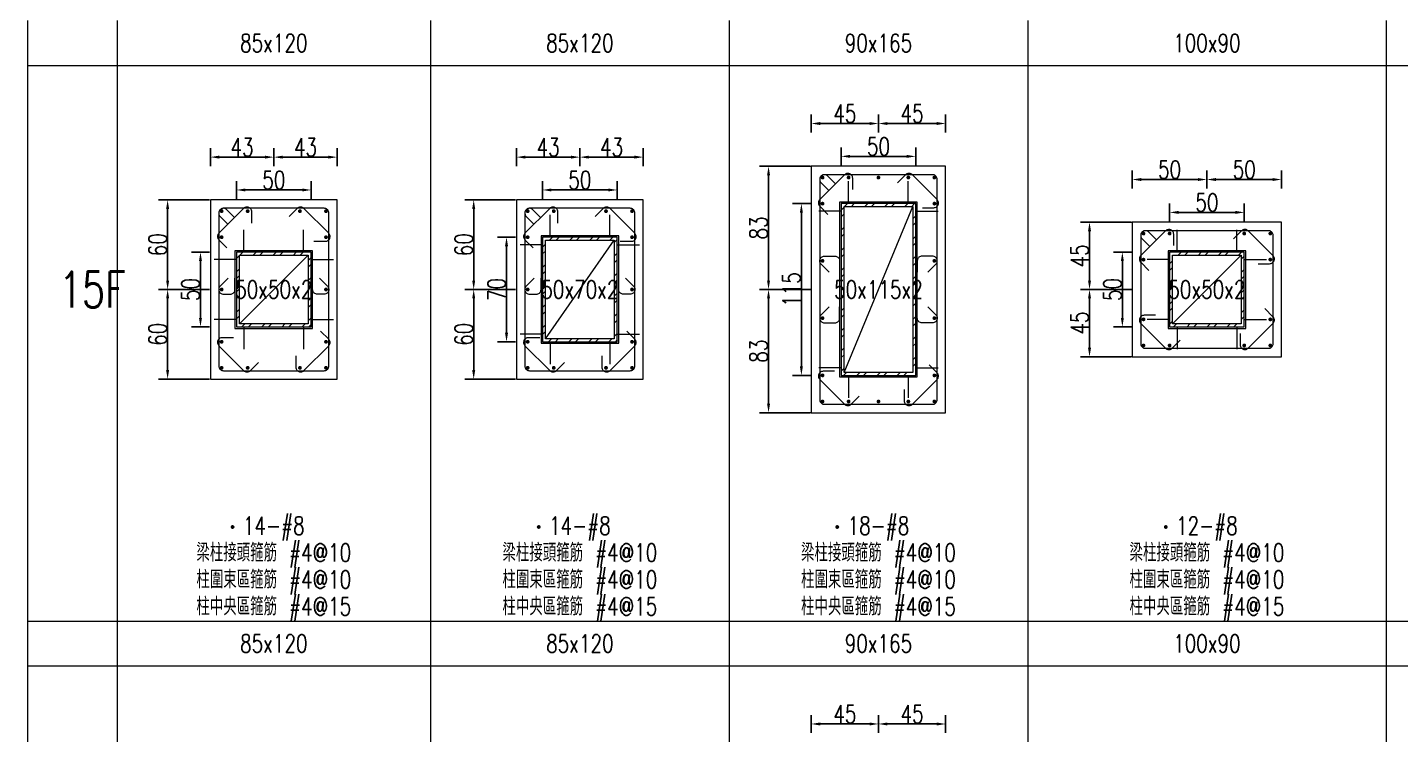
# Model space of a CAD drawing. Header units: millimetres. Extents: x 0 to 3905, y 0 to 8880.
# Drawn here: x 0 to 920, y 5582 to 6055 of the extents above; entities that cross this region are included whole.
import ezdxf
from ezdxf.enums import TextEntityAlignment as Align

# ---------------------------------------------------------------- set-up
doc = ezdxf.new("R2010")
doc.units = ezdxf.units.MM
doc.layers.get('DEFPOINTS').update_dxf_attribs({"color": 3})
for name, color, linetype in [('Hatch線', 6, 'Continuous'), ('主筋斷面', 2, 'Continuous'), ('文字-主筋根數', 7, 'Continuous'), ('文字-剪力筋 中央區', 7, 'Continuous'), ('文字-剪力筋-BC', 7, 'Continuous'), ('文字-剪力筋-圍束區', 7, 'Continuous'), ('文字-斷面尺寸', 7, 'Continuous'), ('文字-樓群名稱', 7, 'Continuous'), ('文字-輔助字', 7, 'Continuous'), ('柱斷面線', 4, 'Continuous'), ('標註字', 4, 'Continuous'), ('箍筋線', 1, 'Continuous'), ('網格線', 7, 'Continuous'), ('鋼柱', 11, 'Continuous')]:
    doc.layers.add(name, color=color, linetype=linetype)
doc.styles.add('note', font='txt.shx', dxfattribs={"width": 0.75, "height": 12})
doc.styles.add('txt', font='txt.shx', dxfattribs={"height": 0.2, "bigfont": 'chineset.shx'})
doc.dimstyles.new('RCAD_DIM', dxfattribs={"dimtxt": 12, "dimasz": 6, "dimexe": 6, "dimexo": 0.625, "dimtad": 1, "dimdec": 0, "dimdsep": 46, "dimtxsty": 'note', "dimcen": 2.5, "dimclrd": 256, "dimclre": 256, "dimclrt": 256, "dimadec": 0, "dimazin": 0, "dimtfac": 1, "dimtmove": 0, "dimatfit": 3, "dimfxl": 0, "dimtolj": 1, "dimarcsym": 0})

# ---------------------------------------------------------------- blocks, each defined once
blk = doc.blocks.new('*D102')
at = {"layer": 'DEFPOINTS', "color": 0}
for p in [(190, 5946.625), (140, 5940), (190, 5940)]:
    blk.add_point(p, dxfattribs=at)
at = {"layer": '標註字', "lineweight": -2}
for p, q in [((140, 5940.625), (140, 5952.625)), ((190, 5940.625), (190, 5952.625)), ((146, 5946.625), (184, 5946.625))]:
    blk.add_line(p, q, dxfattribs=at)
at = {"layer": '標註字'}
for points in [[(146, 5947.625), (146, 5945.625), (140, 5946.625)], [(184, 5945.625), (184, 5947.625), (190, 5946.625)]]:
    blk.add_solid(points, dxfattribs=at)
at = {"layer": '標註字', "insert": (165, 5953.25), "char_height": 12, "attachment_point": 5, "style": 'note'}
blk.add_mtext('\\A1;50', dxfattribs=at)
blk = doc.blocks.new('*D103')
at = {"layer": 'DEFPOINTS', "color": 0}
for p in [(115.875, 5905), (122.5, 5905), (122.5, 5855)]:
    blk.add_point(p, dxfattribs=at)
at = {"layer": '標註字', "lineweight": -2}
for p, q in [((121.875, 5905), (109.875, 5905)), ((115.875, 5861), (115.875, 5899)), ((121.875, 5855), (109.875, 5855))]:
    blk.add_line(p, q, dxfattribs=at)
at = {"layer": '標註字'}
for points in [[(116.875, 5899), (114.875, 5899), (115.875, 5905)], [(114.875, 5861), (116.875, 5861), (115.875, 5855)]]:
    blk.add_solid(points, dxfattribs=at)
at = {"layer": '標註字', "insert": (109.25, 5880), "char_height": 12, "attachment_point": 5, "rotation": 90, "style": 'note'}
blk.add_mtext('\\A1;50', dxfattribs=at)
blk = doc.blocks.new('*D104')
at = {"layer": 'DEFPOINTS', "color": 0}
for p in [(122.5, 5962), (165, 5968.625), (165, 5962)]:
    blk.add_point(p, dxfattribs=at)
at = {"layer": '標註字', "lineweight": -2}
for p, q in [((122.5, 5962.625), (122.5, 5974.625)), ((165, 5962.625), (165, 5974.625)), ((128.5, 5968.625), (159, 5968.625))]:
    blk.add_line(p, q, dxfattribs=at)
at = {"layer": '標註字'}
for points in [[(128.5, 5969.625), (128.5, 5967.625), (122.5, 5968.625)], [(159, 5967.625), (159, 5969.625), (165, 5968.625)]]:
    blk.add_solid(points, dxfattribs=at)
at = {"layer": '標註字', "insert": (143.75, 5975.25), "char_height": 12, "attachment_point": 5, "style": 'note'}
blk.add_mtext('\\A1;43', dxfattribs=at)
blk = doc.blocks.new('*D105')
at = {"layer": 'DEFPOINTS', "color": 0}
for p in [(165, 5962), (207.5, 5968.625), (207.5, 5962)]:
    blk.add_point(p, dxfattribs=at)
at = {"layer": '標註字', "lineweight": -2}
for p, q in [((165, 5962.625), (165, 5974.625)), ((207.5, 5962.625), (207.5, 5974.625)), ((171, 5968.625), (201.5, 5968.625))]:
    blk.add_line(p, q, dxfattribs=at)
at = {"layer": '標註字'}
for points in [[(171, 5969.625), (171, 5967.625), (165, 5968.625)], [(201.5, 5967.625), (201.5, 5969.625), (207.5, 5968.625)]]:
    blk.add_solid(points, dxfattribs=at)
at = {"layer": '標註字', "insert": (186.25, 5975.25), "char_height": 12, "attachment_point": 5, "style": 'note'}
blk.add_mtext('\\A1;43', dxfattribs=at)
blk = doc.blocks.new('*D106')
at = {"layer": 'DEFPOINTS', "color": 0}
for p in [(93.875, 5880), (122.5, 5880), (122.5, 5820)]:
    blk.add_point(p, dxfattribs=at)
at = {"layer": '標註字', "lineweight": -2}
for p, q in [((121.875, 5880), (87.875, 5880)), ((93.875, 5826), (93.875, 5874)), ((121.875, 5820), (87.875, 5820))]:
    blk.add_line(p, q, dxfattribs=at)
at = {"layer": '標註字'}
for points in [[(94.875, 5874), (92.875, 5874), (93.875, 5880)], [(92.875, 5826), (94.875, 5826), (93.875, 5820)]]:
    blk.add_solid(points, dxfattribs=at)
at = {"layer": '標註字', "insert": (87.25, 5850), "char_height": 12, "attachment_point": 5, "rotation": 90, "style": 'note'}
blk.add_mtext('\\A1;60', dxfattribs=at)
blk = doc.blocks.new('*D107')
at = {"layer": 'DEFPOINTS', "color": 0}
for p in [(93.875, 5940), (122.5, 5940), (122.5, 5880)]:
    blk.add_point(p, dxfattribs=at)
at = {"layer": '標註字', "lineweight": -2}
for p, q in [((121.875, 5940), (87.875, 5940)), ((93.875, 5886), (93.875, 5934)), ((121.875, 5880), (87.875, 5880))]:
    blk.add_line(p, q, dxfattribs=at)
at = {"layer": '標註字'}
for points in [[(94.875, 5934), (92.875, 5934), (93.875, 5940)], [(92.875, 5886), (94.875, 5886), (93.875, 5880)]]:
    blk.add_solid(points, dxfattribs=at)
at = {"layer": '標註字', "insert": (87.25, 5910), "char_height": 12, "attachment_point": 5, "rotation": 90, "style": 'note'}
blk.add_mtext('\\A1;60', dxfattribs=at)
blk = doc.blocks.new('Circle_Filled')
at = {"const_width": 0.5}
blk.add_lwpolyline([(-0.25, 0, 1), (0.25, 0, 1)], format="xyb", close=True, dxfattribs=at)
blk = doc.blocks.new('*D234')
at = {"layer": 'DEFPOINTS', "color": 0}
for p in [(395, 5946.625), (345, 5940), (395, 5940)]:
    blk.add_point(p, dxfattribs=at)
at = {"layer": '標註字', "lineweight": -2}
for p, q in [((345, 5940.625), (345, 5952.625)), ((395, 5940.625), (395, 5952.625)), ((351, 5946.625), (389, 5946.625))]:
    blk.add_line(p, q, dxfattribs=at)
at = {"layer": '標註字'}
for points in [[(351, 5947.625), (351, 5945.625), (345, 5946.625)], [(389, 5945.625), (389, 5947.625), (395, 5946.625)]]:
    blk.add_solid(points, dxfattribs=at)
at = {"layer": '標註字', "insert": (370, 5953.25), "char_height": 12, "attachment_point": 5, "style": 'note'}
blk.add_mtext('\\A1;50', dxfattribs=at)
blk = doc.blocks.new('*D235')
at = {"layer": 'DEFPOINTS', "color": 0}
for p in [(320.875, 5915), (327.5, 5915), (327.5, 5845)]:
    blk.add_point(p, dxfattribs=at)
at = {"layer": '標註字', "lineweight": -2}
for p, q in [((326.875, 5915), (314.875, 5915)), ((320.875, 5851), (320.875, 5909)), ((326.875, 5845), (314.875, 5845))]:
    blk.add_line(p, q, dxfattribs=at)
at = {"layer": '標註字'}
for points in [[(321.875, 5909), (319.875, 5909), (320.875, 5915)], [(319.875, 5851), (321.875, 5851), (320.875, 5845)]]:
    blk.add_solid(points, dxfattribs=at)
at = {"layer": '標註字', "insert": (314.25, 5880), "char_height": 12, "attachment_point": 5, "rotation": 90, "style": 'note'}
blk.add_mtext('\\A1;70', dxfattribs=at)
blk = doc.blocks.new('*D236')
at = {"layer": 'DEFPOINTS', "color": 0}
for p in [(327.5, 5962), (370, 5968.625), (370, 5962)]:
    blk.add_point(p, dxfattribs=at)
at = {"layer": '標註字', "lineweight": -2}
for p, q in [((327.5, 5962.625), (327.5, 5974.625)), ((370, 5962.625), (370, 5974.625)), ((333.5, 5968.625), (364, 5968.625))]:
    blk.add_line(p, q, dxfattribs=at)
at = {"layer": '標註字'}
for points in [[(333.5, 5969.625), (333.5, 5967.625), (327.5, 5968.625)], [(364, 5967.625), (364, 5969.625), (370, 5968.625)]]:
    blk.add_solid(points, dxfattribs=at)
at = {"layer": '標註字', "insert": (348.75, 5975.25), "char_height": 12, "attachment_point": 5, "style": 'note'}
blk.add_mtext('\\A1;43', dxfattribs=at)
blk = doc.blocks.new('*D237')
at = {"layer": 'DEFPOINTS', "color": 0}
for p in [(370, 5962), (412.5, 5968.625), (412.5, 5962)]:
    blk.add_point(p, dxfattribs=at)
at = {"layer": '標註字', "lineweight": -2}
for p, q in [((370, 5962.625), (370, 5974.625)), ((412.5, 5962.625), (412.5, 5974.625)), ((376, 5968.625), (406.5, 5968.625))]:
    blk.add_line(p, q, dxfattribs=at)
at = {"layer": '標註字'}
for points in [[(376, 5969.625), (376, 5967.625), (370, 5968.625)], [(406.5, 5967.625), (406.5, 5969.625), (412.5, 5968.625)]]:
    blk.add_solid(points, dxfattribs=at)
at = {"layer": '標註字', "insert": (391.25, 5975.25), "char_height": 12, "attachment_point": 5, "style": 'note'}
blk.add_mtext('\\A1;43', dxfattribs=at)
blk = doc.blocks.new('*D238')
at = {"layer": 'DEFPOINTS', "color": 0}
for p in [(298.875, 5880), (327.5, 5880), (327.5, 5820)]:
    blk.add_point(p, dxfattribs=at)
at = {"layer": '標註字', "lineweight": -2}
for p, q in [((326.875, 5880), (292.875, 5880)), ((298.875, 5826), (298.875, 5874)), ((326.875, 5820), (292.875, 5820))]:
    blk.add_line(p, q, dxfattribs=at)
at = {"layer": '標註字'}
for points in [[(299.875, 5874), (297.875, 5874), (298.875, 5880)], [(297.875, 5826), (299.875, 5826), (298.875, 5820)]]:
    blk.add_solid(points, dxfattribs=at)
at = {"layer": '標註字', "insert": (292.25, 5850), "char_height": 12, "attachment_point": 5, "rotation": 90, "style": 'note'}
blk.add_mtext('\\A1;60', dxfattribs=at)
blk = doc.blocks.new('*D239')
at = {"layer": 'DEFPOINTS', "color": 0}
for p in [(298.875, 5940), (327.5, 5940), (327.5, 5880)]:
    blk.add_point(p, dxfattribs=at)
at = {"layer": '標註字', "lineweight": -2}
for p, q in [((326.875, 5940), (292.875, 5940)), ((298.875, 5886), (298.875, 5934)), ((326.875, 5880), (292.875, 5880))]:
    blk.add_line(p, q, dxfattribs=at)
at = {"layer": '標註字'}
for points in [[(299.875, 5934), (297.875, 5934), (298.875, 5940)], [(297.875, 5886), (299.875, 5886), (298.875, 5880)]]:
    blk.add_solid(points, dxfattribs=at)
at = {"layer": '標註字', "insert": (292.25, 5910), "char_height": 12, "attachment_point": 5, "rotation": 90, "style": 'note'}
blk.add_mtext('\\A1;60', dxfattribs=at)
blk = doc.blocks.new('*D362')
at = {"layer": 'DEFPOINTS', "color": 0}
for p in [(570, 5589.125), (525, 5582.5), (570, 5582.5)]:
    blk.add_point(p, dxfattribs=at)
at = {"layer": '標註字', "lineweight": -2}
for p, q in [((525, 5583.125), (525, 5595.125)), ((570, 5583.125), (570, 5595.125)), ((531, 5589.125), (564, 5589.125))]:
    blk.add_line(p, q, dxfattribs=at)
at = {"layer": '標註字'}
for points in [[(531, 5590.125), (531, 5588.125), (525, 5589.125)], [(564, 5588.125), (564, 5590.125), (570, 5589.125)]]:
    blk.add_solid(points, dxfattribs=at)
at = {"layer": '標註字', "insert": (547.5, 5595.75), "char_height": 12, "attachment_point": 5, "style": 'note'}
blk.add_mtext('\\A1;45', dxfattribs=at)
blk = doc.blocks.new('*D363')
at = {"layer": 'DEFPOINTS', "color": 0}
for p in [(615, 5589.125), (570, 5582.5), (615, 5582.5)]:
    blk.add_point(p, dxfattribs=at)
at = {"layer": '標註字', "lineweight": -2}
for p, q in [((570, 5583.125), (570, 5595.125)), ((615, 5583.125), (615, 5595.125)), ((576, 5589.125), (609, 5589.125))]:
    blk.add_line(p, q, dxfattribs=at)
at = {"layer": '標註字'}
for points in [[(576, 5590.125), (576, 5588.125), (570, 5589.125)], [(609, 5588.125), (609, 5590.125), (615, 5589.125)]]:
    blk.add_solid(points, dxfattribs=at)
at = {"layer": '標註字', "insert": (592.5, 5595.75), "char_height": 12, "attachment_point": 5, "style": 'note'}
blk.add_mtext('\\A1;45', dxfattribs=at)
blk = doc.blocks.new('*D366')
at = {"layer": 'DEFPOINTS', "color": 0}
for p in [(595, 5969.125), (545, 5962.5), (595, 5962.5)]:
    blk.add_point(p, dxfattribs=at)
at = {"layer": '標註字', "lineweight": -2}
for p, q in [((545, 5963.125), (545, 5975.125)), ((551, 5969.125), (589, 5969.125)), ((595, 5963.125), (595, 5975.125))]:
    blk.add_line(p, q, dxfattribs=at)
at = {"layer": '標註字'}
for points in [[(551, 5970.125), (551, 5968.125), (545, 5969.125)], [(589, 5968.125), (589, 5970.125), (595, 5969.125)]]:
    blk.add_solid(points, dxfattribs=at)
at = {"layer": '標註字', "insert": (570, 5975.75), "char_height": 12, "attachment_point": 5, "style": 'note'}
blk.add_mtext('\\A1;50', dxfattribs=at)
blk = doc.blocks.new('*D367')
at = {"layer": 'DEFPOINTS', "color": 0}
for p in [(518.375, 5937.5), (525, 5937.5), (525, 5822.5)]:
    blk.add_point(p, dxfattribs=at)
at = {"layer": '標註字', "lineweight": -2}
for p, q in [((524.375, 5937.5), (512.375, 5937.5)), ((518.375, 5828.5), (518.375, 5931.5)), ((524.375, 5822.5), (512.375, 5822.5))]:
    blk.add_line(p, q, dxfattribs=at)
at = {"layer": '標註字'}
for points in [[(519.375, 5931.5), (517.375, 5931.5), (518.375, 5937.5)], [(517.375, 5828.5), (519.375, 5828.5), (518.375, 5822.5)]]:
    blk.add_solid(points, dxfattribs=at)
at = {"layer": '標註字', "insert": (511.75, 5880), "char_height": 12, "attachment_point": 5, "rotation": 90, "style": 'note'}
blk.add_mtext('\\A1;115', dxfattribs=at)
blk = doc.blocks.new('*D368')
at = {"layer": 'DEFPOINTS', "color": 0}
for p in [(570, 5991.125), (525, 5984.5), (570, 5984.5)]:
    blk.add_point(p, dxfattribs=at)
at = {"layer": '標註字', "lineweight": -2}
for p, q in [((525, 5985.125), (525, 5997.125)), ((570, 5985.125), (570, 5997.125)), ((531, 5991.125), (564, 5991.125))]:
    blk.add_line(p, q, dxfattribs=at)
at = {"layer": '標註字'}
for points in [[(531, 5992.125), (531, 5990.125), (525, 5991.125)], [(564, 5990.125), (564, 5992.125), (570, 5991.125)]]:
    blk.add_solid(points, dxfattribs=at)
at = {"layer": '標註字', "insert": (547.5, 5997.75), "char_height": 12, "attachment_point": 5, "style": 'note'}
blk.add_mtext('\\A1;45', dxfattribs=at)
blk = doc.blocks.new('*D369')
at = {"layer": 'DEFPOINTS', "color": 0}
for p in [(615, 5991.125), (570, 5984.5), (615, 5984.5)]:
    blk.add_point(p, dxfattribs=at)
at = {"layer": '標註字', "lineweight": -2}
for p, q in [((570, 5985.125), (570, 5997.125)), ((615, 5985.125), (615, 5997.125)), ((576, 5991.125), (609, 5991.125))]:
    blk.add_line(p, q, dxfattribs=at)
at = {"layer": '標註字'}
for points in [[(576, 5992.125), (576, 5990.125), (570, 5991.125)], [(609, 5990.125), (609, 5992.125), (615, 5991.125)]]:
    blk.add_solid(points, dxfattribs=at)
at = {"layer": '標註字', "insert": (592.5, 5997.75), "char_height": 12, "attachment_point": 5, "style": 'note'}
blk.add_mtext('\\A1;45', dxfattribs=at)
blk = doc.blocks.new('*D370')
at = {"layer": 'DEFPOINTS', "color": 0}
for p in [(496.375, 5880), (525, 5880), (525, 5797.5)]:
    blk.add_point(p, dxfattribs=at)
at = {"layer": '標註字', "lineweight": -2}
for p, q in [((524.375, 5880), (490.375, 5880)), ((496.375, 5803.5), (496.375, 5874)), ((524.375, 5797.5), (490.375, 5797.5))]:
    blk.add_line(p, q, dxfattribs=at)
at = {"layer": '標註字'}
for points in [[(497.375, 5874), (495.375, 5874), (496.375, 5880)], [(495.375, 5803.5), (497.375, 5803.5), (496.375, 5797.5)]]:
    blk.add_solid(points, dxfattribs=at)
at = {"layer": '標註字', "insert": (489.75, 5838.75), "char_height": 12, "attachment_point": 5, "rotation": 90, "style": 'note'}
blk.add_mtext('\\A1;83', dxfattribs=at)
blk = doc.blocks.new('*D371')
at = {"layer": 'DEFPOINTS', "color": 0}
for p in [(496.375, 5962.5), (525, 5962.5), (525, 5880)]:
    blk.add_point(p, dxfattribs=at)
at = {"layer": '標註字', "lineweight": -2}
for p, q in [((524.375, 5962.5), (490.375, 5962.5)), ((496.375, 5886), (496.375, 5956.5)), ((524.375, 5880), (490.375, 5880))]:
    blk.add_line(p, q, dxfattribs=at)
at = {"layer": '標註字'}
for points in [[(497.375, 5956.5), (495.375, 5956.5), (496.375, 5962.5)], [(495.375, 5886), (497.375, 5886), (496.375, 5880)]]:
    blk.add_solid(points, dxfattribs=at)
at = {"layer": '標註字', "insert": (489.75, 5921.25), "char_height": 12, "attachment_point": 5, "rotation": 90, "style": 'note'}
blk.add_mtext('\\A1;83', dxfattribs=at)
blk = doc.blocks.new('*D498')
at = {"layer": 'DEFPOINTS', "color": 0}
for p in [(765, 5925), (815, 5931.625), (815, 5925)]:
    blk.add_point(p, dxfattribs=at)
at = {"layer": '標註字', "lineweight": -2}
for p, q in [((765, 5925.625), (765, 5937.625)), ((815, 5925.625), (815, 5937.625)), ((771, 5931.625), (809, 5931.625))]:
    blk.add_line(p, q, dxfattribs=at)
at = {"layer": '標註字'}
for points in [[(771, 5932.625), (771, 5930.625), (765, 5931.625)], [(809, 5930.625), (809, 5932.625), (815, 5931.625)]]:
    blk.add_solid(points, dxfattribs=at)
at = {"layer": '標註字', "insert": (790, 5938.25), "char_height": 12, "attachment_point": 5, "style": 'note'}
blk.add_mtext('\\A1;50', dxfattribs=at)
blk = doc.blocks.new('*D499')
at = {"layer": 'DEFPOINTS', "color": 0}
for p in [(733.375, 5905), (740, 5905), (740, 5855)]:
    blk.add_point(p, dxfattribs=at)
at = {"layer": '標註字', "lineweight": -2}
for p, q in [((739.375, 5905), (727.375, 5905)), ((733.375, 5861), (733.375, 5899)), ((739.375, 5855), (727.375, 5855))]:
    blk.add_line(p, q, dxfattribs=at)
at = {"layer": '標註字'}
for points in [[(734.375, 5899), (732.375, 5899), (733.375, 5905)], [(732.375, 5861), (734.375, 5861), (733.375, 5855)]]:
    blk.add_solid(points, dxfattribs=at)
at = {"layer": '標註字', "insert": (726.75, 5880), "char_height": 12, "attachment_point": 5, "rotation": 90, "style": 'note'}
blk.add_mtext('\\A1;50', dxfattribs=at)
blk = doc.blocks.new('*D500')
at = {"layer": 'DEFPOINTS', "color": 0}
for p in [(790, 5953.625), (740, 5947), (790, 5947)]:
    blk.add_point(p, dxfattribs=at)
at = {"layer": '標註字', "lineweight": -2}
for p, q in [((740, 5947.625), (740, 5959.625)), ((790, 5947.625), (790, 5959.625)), ((746, 5953.625), (784, 5953.625))]:
    blk.add_line(p, q, dxfattribs=at)
at = {"layer": '標註字'}
for points in [[(746, 5954.625), (746, 5952.625), (740, 5953.625)], [(784, 5952.625), (784, 5954.625), (790, 5953.625)]]:
    blk.add_solid(points, dxfattribs=at)
at = {"layer": '標註字', "insert": (765, 5960.25), "char_height": 12, "attachment_point": 5, "style": 'note'}
blk.add_mtext('\\A1;50', dxfattribs=at)
blk = doc.blocks.new('*D501')
at = {"layer": 'DEFPOINTS', "color": 0}
for p in [(840, 5953.625), (790, 5947), (840, 5947)]:
    blk.add_point(p, dxfattribs=at)
at = {"layer": '標註字', "lineweight": -2}
for p, q in [((790, 5947.625), (790, 5959.625)), ((840, 5947.625), (840, 5959.625)), ((796, 5953.625), (834, 5953.625))]:
    blk.add_line(p, q, dxfattribs=at)
at = {"layer": '標註字'}
for points in [[(796, 5954.625), (796, 5952.625), (790, 5953.625)], [(834, 5952.625), (834, 5954.625), (840, 5953.625)]]:
    blk.add_solid(points, dxfattribs=at)
at = {"layer": '標註字', "insert": (815, 5960.25), "char_height": 12, "attachment_point": 5, "style": 'note'}
blk.add_mtext('\\A1;50', dxfattribs=at)
blk = doc.blocks.new('*D502')
at = {"layer": 'DEFPOINTS', "color": 0}
for p in [(711.375, 5880), (740, 5880), (740, 5835)]:
    blk.add_point(p, dxfattribs=at)
at = {"layer": '標註字', "lineweight": -2}
for p, q in [((739.375, 5880), (705.375, 5880)), ((711.375, 5841), (711.375, 5874)), ((739.375, 5835), (705.375, 5835))]:
    blk.add_line(p, q, dxfattribs=at)
at = {"layer": '標註字'}
for points in [[(712.375, 5874), (710.375, 5874), (711.375, 5880)], [(710.375, 5841), (712.375, 5841), (711.375, 5835)]]:
    blk.add_solid(points, dxfattribs=at)
at = {"layer": '標註字', "insert": (704.75, 5857.5), "char_height": 12, "attachment_point": 5, "rotation": 90, "style": 'note'}
blk.add_mtext('\\A1;45', dxfattribs=at)
blk = doc.blocks.new('*D503')
at = {"layer": 'DEFPOINTS', "color": 0}
for p in [(711.375, 5925), (740, 5925), (740, 5880)]:
    blk.add_point(p, dxfattribs=at)
at = {"layer": '標註字', "lineweight": -2}
for p, q in [((739.375, 5925), (705.375, 5925)), ((711.375, 5886), (711.375, 5919)), ((739.375, 5880), (705.375, 5880))]:
    blk.add_line(p, q, dxfattribs=at)
at = {"layer": '標註字'}
for points in [[(712.375, 5919), (710.375, 5919), (711.375, 5925)], [(710.375, 5886), (712.375, 5886), (711.375, 5880)]]:
    blk.add_solid(points, dxfattribs=at)
at = {"layer": '標註字', "insert": (704.75, 5902.5), "char_height": 12, "attachment_point": 5, "rotation": 90, "style": 'note'}
blk.add_mtext('\\A1;45', dxfattribs=at)

msp = doc.modelspace()

# ---------------------------------------------------------------- hatches: boundary and pattern name
at = {"layer": 'Hatch線'}
h = msp.add_hatch(dxfattribs=at)
h.set_pattern_fill('ANSI32', color=256, style=0)
h.paths.add_polyline_path([(545, 5822.5), (595, 5822.5), (595, 5937.5), (545, 5937.5)], flags=17)
h.paths.add_polyline_path([(547, 5824.5), (547, 5935.5), (593, 5935.5), (593, 5824.5)])
h = msp.add_hatch(dxfattribs=at)
h.set_pattern_fill('ANSI32', color=256, style=0)
h.paths.add_polyline_path([(345, 5845), (395, 5845), (395, 5915), (345, 5915)], flags=17)
h.paths.add_polyline_path([(347, 5847), (347, 5913), (393, 5913), (393, 5847)])
h = msp.add_hatch(dxfattribs=at)
h.set_pattern_fill('ANSI32', color=256, style=0)
h.paths.add_polyline_path([(140, 5855), (190, 5855), (190, 5905), (140, 5905)], flags=17)
h.paths.add_polyline_path([(142, 5857), (142, 5903), (188, 5903), (188, 5857)])
h = msp.add_hatch(dxfattribs=at)
h.set_pattern_fill('ANSI32', color=256, style=0)
h.paths.add_polyline_path([(765, 5855), (815, 5855), (815, 5905), (765, 5905)], flags=17)
h.paths.add_polyline_path([(767, 5857), (767, 5903), (813, 5903), (813, 5857)])

# ---------------------------------------------------------------- linework, layer by layer
at = {"layer": 'DEFPOINTS', "lineweight": 5}
for points in [[(550, 5937.5), (550, 5952.5)], [(590, 5937.5), (590, 5952.5)], [(545, 5932.5), (530, 5932.5)], [(545, 5821.5), (596, 5821.5), (596, 5938.5), (544, 5938.5), (544, 5821.5), (545, 5821.5)], [(547, 5824.5), (593, 5935.5)], [(595, 5932.5), (610, 5932.5)], [(350, 5915), (350, 5930)], [(390, 5915), (390, 5930)], [(145, 5905), (145, 5920)], [(185, 5905), (185, 5920)], [(345, 5844), (396, 5844), (396, 5916), (344, 5916), (344, 5844), (345, 5844)], [(770, 5905), (770, 5920)], [(810, 5905), (810, 5920)], [(140, 5854), (191, 5854), (191, 5906), (139, 5906), (139, 5854), (140, 5854)], [(345, 5910), (330, 5910)], [(347, 5847), (393, 5913)], [(395, 5910), (410, 5910)], [(765, 5854), (816, 5854), (816, 5906), (764, 5906), (764, 5854), (765, 5854)], [(140, 5900), (125, 5900)], [(142, 5857), (188, 5903)], [(190, 5900), (205, 5900)], [(765, 5900), (750, 5900)], [(767, 5857), (813, 5903)], [(815, 5900), (830, 5900)], [(140, 5860), (125, 5860)], [(190, 5860), (205, 5860)], [(765, 5860), (750, 5860)], [(815, 5860), (830, 5860)], [(145, 5855), (145, 5840)], [(185, 5855), (185, 5840)], [(345, 5850), (330, 5850)], [(395, 5850), (410, 5850)], [(770, 5855), (770, 5840)], [(810, 5855), (810, 5840)], [(350, 5845), (350, 5830)], [(390, 5845), (390, 5830)], [(545, 5827.5), (530, 5827.5)], [(550, 5822.5), (550, 5807.5)], [(590, 5822.5), (590, 5807.5)], [(595, 5827.5), (610, 5827.5)]]:
    msp.add_lwpolyline(points, dxfattribs=at)
at = {"layer": '柱斷面線', "lineweight": 5}
for points in [[(525, 5797.5), (615, 5797.5), (615, 5962.5), (525, 5962.5), (525, 5797.5)], [(122.5, 5820), (207.5, 5820), (207.5, 5940), (122.5, 5940), (122.5, 5820)], [(327.5, 5820), (412.5, 5820), (412.5, 5940), (327.5, 5940), (327.5, 5820)], [(740, 5835), (840, 5835), (840, 5925), (740, 5925), (740, 5835)]]:
    msp.add_lwpolyline(points, dxfattribs=at)
at = {"layer": '箍筋線', "lineweight": 5}
for points in [[(552.73, 5946.89), (552.73, 5954.51), (552.68, 5955.04), (552.55, 5955.56), (552.33, 5956.05), (552.03, 5956.49), (551.67, 5956.88), (551.24, 5957.2), (550.77, 5957.44), (550.26, 5957.61), (549.73, 5957.68), (549.2, 5957.67), (548.67, 5957.56), (548.17, 5957.37), (547.71, 5957.1), (547.31, 5956.76), (530.74, 5940.19), (530.39, 5939.77), (530.11, 5939.29), (529.92, 5938.77), (529.83, 5938.23), (529.83, 5937.67), (529.92, 5937.13), (530.11, 5936.61), (530.39, 5936.13), (530.74, 5935.7), (536.13, 5930.32)], [(541.44, 5950.55), (536.06, 5955.94), (535.65, 5956.28), (535.19, 5956.55), (534.69, 5956.74), (534.17, 5956.85), (533.63, 5956.86), (533.1, 5956.79), (532.59, 5956.62), (532.12, 5956.38), (531.69, 5956.06), (531.33, 5955.67), (531.03, 5955.23), (530.81, 5954.74), (530.68, 5954.22), (530.63, 5953.69), (530.63, 5806.31), (530.68, 5805.76), (530.83, 5805.22), (531.06, 5804.72), (531.38, 5804.27), (531.77, 5803.88), (532.22, 5803.56), (532.72, 5803.33), (533.26, 5803.18), (533.81, 5803.14), (606.19, 5803.14), (606.74, 5803.18), (607.28, 5803.33), (607.78, 5803.56), (608.23, 5803.88), (608.62, 5804.27), (608.94, 5804.72), (609.17, 5805.22), (609.32, 5805.76), (609.37, 5806.31), (609.37, 5953.69), (609.32, 5954.24), (609.17, 5954.78), (608.94, 5955.28), (608.62, 5955.73), (608.23, 5956.12), (607.78, 5956.44), (607.28, 5956.67), (606.74, 5956.82), (606.19, 5956.86), (533.81, 5956.86), (533.28, 5956.82), (532.76, 5956.69), (532.27, 5956.47), (531.83, 5956.17), (531.44, 5955.81), (531.12, 5955.38), (530.88, 5954.91), (530.71, 5954.4), (530.64, 5953.87), (530.65, 5953.33), (530.76, 5952.81), (530.95, 5952.31), (531.22, 5951.85), (531.56, 5951.44), (536.95, 5946.06)], [(599.39, 5934.77), (607.01, 5934.77), (607.54, 5934.82), (608.06, 5934.95), (608.55, 5935.17), (608.99, 5935.47), (609.38, 5935.83), (609.7, 5936.26), (609.94, 5936.73), (610.11, 5937.24), (610.18, 5937.77), (610.17, 5938.3), (610.06, 5938.83), (609.87, 5939.33), (609.6, 5939.79), (609.26, 5940.19), (592.69, 5956.76), (592.27, 5957.11), (591.79, 5957.39), (591.27, 5957.58), (590.73, 5957.67), (590.17, 5957.67), (589.63, 5957.58), (589.11, 5957.39), (588.63, 5957.11), (588.2, 5956.76), (582.82, 5951.37)], [(150.23, 5924.39), (150.23, 5932.01), (150.18, 5932.54), (150.05, 5933.06), (149.83, 5933.55), (149.53, 5933.99), (149.17, 5934.38), (148.74, 5934.7), (148.27, 5934.94), (147.76, 5935.11), (147.23, 5935.18), (146.7, 5935.17), (146.17, 5935.06), (145.67, 5934.87), (145.21, 5934.6), (144.81, 5934.26), (128.24, 5917.69), (127.89, 5917.27), (127.61, 5916.79), (127.42, 5916.27), (127.33, 5915.73), (127.33, 5915.17), (127.42, 5914.63), (127.61, 5914.11), (127.89, 5913.63), (128.24, 5913.2), (133.63, 5907.82)], [(138.94, 5928.05), (133.56, 5933.44), (133.15, 5933.78), (132.69, 5934.05), (132.19, 5934.24), (131.67, 5934.35), (131.13, 5934.36), (130.6, 5934.29), (130.09, 5934.12), (129.62, 5933.88), (129.19, 5933.56), (128.83, 5933.17), (128.53, 5932.73), (128.31, 5932.24), (128.18, 5931.72), (128.13, 5931.19), (128.13, 5828.81), (128.18, 5828.26), (128.33, 5827.72), (128.56, 5827.22), (128.88, 5826.77), (129.27, 5826.38), (129.72, 5826.06), (130.22, 5825.83), (130.76, 5825.68), (131.31, 5825.63), (198.69, 5825.63), (199.24, 5825.68), (199.78, 5825.83), (200.28, 5826.06), (200.73, 5826.38), (201.12, 5826.77), (201.44, 5827.22), (201.67, 5827.72), (201.82, 5828.26), (201.87, 5828.81), (201.87, 5931.19), (201.82, 5931.74), (201.67, 5932.28), (201.44, 5932.78), (201.12, 5933.23), (200.73, 5933.62), (200.28, 5933.94), (199.78, 5934.17), (199.24, 5934.32), (198.69, 5934.37), (131.31, 5934.37), (130.78, 5934.32), (130.26, 5934.19), (129.77, 5933.97), (129.33, 5933.67), (128.94, 5933.31), (128.62, 5932.88), (128.38, 5932.41), (128.21, 5931.9), (128.14, 5931.37), (128.15, 5930.83), (128.26, 5930.31), (128.45, 5929.81), (128.72, 5929.35), (129.06, 5928.94), (134.45, 5923.56)], [(191.89, 5912.27), (199.51, 5912.27), (200.04, 5912.32), (200.56, 5912.45), (201.05, 5912.67), (201.49, 5912.97), (201.88, 5913.33), (202.2, 5913.76), (202.44, 5914.23), (202.61, 5914.74), (202.68, 5915.27), (202.67, 5915.8), (202.56, 5916.33), (202.37, 5916.83), (202.1, 5917.29), (201.76, 5917.69), (185.19, 5934.26), (184.77, 5934.61), (184.29, 5934.89), (183.77, 5935.08), (183.23, 5935.17), (182.67, 5935.17), (182.13, 5935.08), (181.61, 5934.89), (181.13, 5934.61), (180.7, 5934.26), (175.32, 5928.87)], [(355.23, 5924.39), (355.23, 5932.01), (355.18, 5932.54), (355.05, 5933.06), (354.83, 5933.55), (354.53, 5933.99), (354.17, 5934.38), (353.74, 5934.7), (353.27, 5934.94), (352.76, 5935.11), (352.23, 5935.18), (351.7, 5935.17), (351.17, 5935.06), (350.67, 5934.87), (350.21, 5934.6), (349.81, 5934.26), (333.24, 5917.69), (332.89, 5917.27), (332.61, 5916.79), (332.42, 5916.27), (332.33, 5915.73), (332.33, 5915.17), (332.42, 5914.63), (332.61, 5914.11), (332.89, 5913.63), (333.24, 5913.2), (338.63, 5907.82)], [(343.94, 5928.05), (338.56, 5933.44), (338.15, 5933.78), (337.69, 5934.05), (337.19, 5934.24), (336.67, 5934.35), (336.13, 5934.36), (335.6, 5934.29), (335.09, 5934.12), (334.62, 5933.88), (334.19, 5933.56), (333.83, 5933.17), (333.53, 5932.73), (333.31, 5932.24), (333.18, 5931.72), (333.13, 5931.19), (333.13, 5828.81), (333.18, 5828.26), (333.33, 5827.72), (333.56, 5827.22), (333.88, 5826.77), (334.27, 5826.38), (334.72, 5826.06), (335.22, 5825.83), (335.76, 5825.68), (336.31, 5825.63), (403.69, 5825.63), (404.24, 5825.68), (404.78, 5825.83), (405.28, 5826.06), (405.73, 5826.38), (406.12, 5826.77), (406.44, 5827.22), (406.67, 5827.72), (406.82, 5828.26), (406.87, 5828.81), (406.87, 5931.19), (406.82, 5931.74), (406.67, 5932.28), (406.44, 5932.78), (406.12, 5933.23), (405.73, 5933.62), (405.28, 5933.94), (404.78, 5934.17), (404.24, 5934.32), (403.69, 5934.37), (336.31, 5934.37), (335.78, 5934.32), (335.26, 5934.19), (334.77, 5933.97), (334.33, 5933.67), (333.94, 5933.31), (333.62, 5932.88), (333.38, 5932.41), (333.21, 5931.9), (333.14, 5931.37), (333.15, 5930.83), (333.26, 5930.31), (333.45, 5929.81), (333.72, 5929.35), (334.06, 5928.94), (339.45, 5923.56)], [(396.89, 5912.27), (404.51, 5912.27), (405.04, 5912.32), (405.56, 5912.45), (406.05, 5912.67), (406.49, 5912.97), (406.88, 5913.33), (407.2, 5913.76), (407.44, 5914.23), (407.61, 5914.74), (407.68, 5915.27), (407.67, 5915.8), (407.56, 5916.33), (407.37, 5916.83), (407.1, 5917.29), (406.76, 5917.69), (390.19, 5934.26), (389.77, 5934.61), (389.29, 5934.89), (388.77, 5935.08), (388.23, 5935.17), (387.67, 5935.17), (387.13, 5935.08), (386.61, 5934.89), (386.13, 5934.61), (385.7, 5934.26), (380.32, 5928.87)], [(767.73, 5909.39), (767.73, 5917.01), (767.68, 5917.54), (767.55, 5918.06), (767.33, 5918.55), (767.03, 5918.99), (766.67, 5919.38), (766.24, 5919.7), (765.77, 5919.94), (765.26, 5920.11), (764.73, 5920.18), (764.2, 5920.17), (763.67, 5920.06), (763.17, 5919.87), (762.71, 5919.6), (762.31, 5919.26), (745.74, 5902.69), (745.39, 5902.27), (745.11, 5901.79), (744.92, 5901.27), (744.83, 5900.73), (744.83, 5900.17), (744.92, 5899.63), (745.11, 5899.11), (745.39, 5898.63), (745.74, 5898.2), (751.13, 5892.82)], [(756.44, 5913.05), (751.06, 5918.44), (750.65, 5918.78), (750.19, 5919.05), (749.69, 5919.24), (749.17, 5919.35), (748.63, 5919.36), (748.1, 5919.29), (747.59, 5919.12), (747.12, 5918.88), (746.69, 5918.56), (746.33, 5918.17), (746.03, 5917.73), (745.81, 5917.24), (745.68, 5916.72), (745.63, 5916.19), (745.63, 5843.81), (745.68, 5843.26), (745.83, 5842.72), (746.06, 5842.22), (746.38, 5841.77), (746.77, 5841.38), (747.22, 5841.06), (747.72, 5840.83), (748.26, 5840.68), (748.81, 5840.63), (831.19, 5840.63), (831.74, 5840.68), (832.28, 5840.83), (832.78, 5841.06), (833.23, 5841.38), (833.62, 5841.77), (833.94, 5842.22), (834.17, 5842.72), (834.32, 5843.26), (834.37, 5843.81), (834.37, 5916.19), (834.32, 5916.74), (834.17, 5917.28), (833.94, 5917.78), (833.62, 5918.23), (833.23, 5918.62), (832.78, 5918.94), (832.28, 5919.17), (831.74, 5919.32), (831.19, 5919.37), (748.81, 5919.37), (748.28, 5919.32), (747.76, 5919.19), (747.27, 5918.97), (746.83, 5918.67), (746.44, 5918.31), (746.12, 5917.88), (745.88, 5917.41), (745.71, 5916.9), (745.64, 5916.37), (745.65, 5915.83), (745.76, 5915.31), (745.95, 5914.81), (746.22, 5914.35), (746.56, 5913.94), (751.95, 5908.56)], [(824.39, 5897.27), (832.01, 5897.27), (832.54, 5897.32), (833.06, 5897.45), (833.55, 5897.67), (833.99, 5897.97), (834.38, 5898.33), (834.7, 5898.76), (834.94, 5899.23), (835.11, 5899.74), (835.18, 5900.27), (835.17, 5900.8), (835.06, 5901.33), (834.87, 5901.83), (834.6, 5902.29), (834.26, 5902.69), (817.69, 5919.26), (817.27, 5919.61), (816.79, 5919.89), (816.27, 5920.08), (815.73, 5920.17), (815.17, 5920.17), (814.63, 5920.08), (814.11, 5919.89), (813.63, 5919.61), (813.2, 5919.26), (807.82, 5913.87)], [(536.95, 5891.53), (531.56, 5896.92), (531.22, 5897.33), (530.95, 5897.79), (530.76, 5898.29), (530.65, 5898.81), (530.64, 5899.34), (530.71, 5899.87), (530.88, 5900.38), (531.12, 5900.86), (531.44, 5901.28), (531.83, 5901.65), (532.27, 5901.95), (532.76, 5902.16), (533.28, 5902.3), (533.81, 5902.34), (540.83, 5902.34), (541.38, 5902.29), (541.91, 5902.15), (542.41, 5901.92), (542.87, 5901.6), (543.26, 5901.21), (543.57, 5900.75), (543.81, 5900.25), (543.95, 5899.72), (544, 5899.17), (544, 5891.55)], [(603.05, 5891.53), (608.44, 5896.92), (608.78, 5897.33), (609.05, 5897.79), (609.24, 5898.29), (609.35, 5898.81), (609.36, 5899.34), (609.29, 5899.87), (609.12, 5900.38), (608.88, 5900.86), (608.56, 5901.28), (608.17, 5901.65), (607.73, 5901.95), (607.24, 5902.16), (606.72, 5902.3), (606.19, 5902.34), (599.17, 5902.34), (598.62, 5902.29), (598.09, 5902.15), (597.59, 5901.92), (597.13, 5901.6), (596.74, 5901.21), (596.43, 5900.75), (596.19, 5900.25), (596.05, 5899.72), (596, 5899.17), (596, 5891.55)], [(134.45, 5887.63), (129.06, 5882.25), (128.72, 5881.84), (128.45, 5881.38), (128.26, 5880.88), (128.15, 5880.36), (128.14, 5879.82), (128.21, 5879.29), (128.38, 5878.78), (128.62, 5878.31), (128.94, 5877.88), (129.33, 5877.52), (129.77, 5877.22), (130.26, 5877), (130.78, 5876.87), (131.31, 5876.83), (135.83, 5876.83), (136.38, 5876.87), (136.91, 5877.02), (137.41, 5877.25), (137.87, 5877.57), (138.26, 5877.96), (138.57, 5878.41), (138.81, 5878.91), (138.95, 5879.45), (139, 5880), (139, 5887.62)], [(195.55, 5887.63), (200.94, 5882.25), (201.28, 5881.84), (201.55, 5881.38), (201.74, 5880.88), (201.85, 5880.36), (201.86, 5879.82), (201.79, 5879.29), (201.62, 5878.78), (201.38, 5878.31), (201.06, 5877.88), (200.67, 5877.52), (200.23, 5877.22), (199.74, 5877), (199.22, 5876.87), (198.69, 5876.83), (194.17, 5876.83), (193.62, 5876.87), (193.09, 5877.02), (192.59, 5877.25), (192.13, 5877.57), (191.74, 5877.96), (191.43, 5878.41), (191.19, 5878.91), (191.05, 5879.45), (191, 5880), (191, 5887.62)], [(339.45, 5887.63), (334.06, 5882.25), (333.72, 5881.84), (333.45, 5881.38), (333.26, 5880.88), (333.15, 5880.36), (333.14, 5879.82), (333.21, 5879.29), (333.38, 5878.78), (333.62, 5878.31), (333.94, 5877.88), (334.33, 5877.52), (334.77, 5877.22), (335.26, 5877), (335.78, 5876.87), (336.31, 5876.83), (340.83, 5876.83), (341.38, 5876.87), (341.91, 5877.02), (342.41, 5877.25), (342.87, 5877.57), (343.26, 5877.96), (343.57, 5878.41), (343.81, 5878.91), (343.95, 5879.45), (344, 5880), (344, 5887.62)], [(400.55, 5887.63), (405.94, 5882.25), (406.28, 5881.84), (406.55, 5881.38), (406.74, 5880.88), (406.85, 5880.36), (406.86, 5879.82), (406.79, 5879.29), (406.62, 5878.78), (406.38, 5878.31), (406.06, 5877.88), (405.67, 5877.52), (405.23, 5877.22), (404.74, 5877), (404.22, 5876.87), (403.69, 5876.83), (399.17, 5876.83), (398.62, 5876.87), (398.09, 5877.02), (397.59, 5877.25), (397.13, 5877.57), (396.74, 5877.96), (396.43, 5878.41), (396.19, 5878.91), (396.05, 5879.45), (396, 5880), (396, 5887.62)], [(536.95, 5868.47), (531.56, 5863.08), (531.22, 5862.67), (530.95, 5862.21), (530.76, 5861.71), (530.65, 5861.19), (530.64, 5860.66), (530.71, 5860.13), (530.88, 5859.62), (531.12, 5859.14), (531.44, 5858.72), (531.83, 5858.35), (532.27, 5858.05), (532.76, 5857.84), (533.28, 5857.7), (533.81, 5857.66), (540.83, 5857.66), (541.38, 5857.71), (541.91, 5857.85), (542.41, 5858.08), (542.87, 5858.4), (543.26, 5858.79), (543.57, 5859.25), (543.81, 5859.75), (543.95, 5860.28), (544, 5860.83), (544, 5868.45)], [(603.05, 5868.47), (608.44, 5863.08), (608.78, 5862.67), (609.05, 5862.21), (609.24, 5861.71), (609.35, 5861.19), (609.36, 5860.66), (609.29, 5860.13), (609.12, 5859.62), (608.88, 5859.14), (608.56, 5858.72), (608.17, 5858.35), (607.73, 5858.05), (607.24, 5857.84), (606.72, 5857.7), (606.19, 5857.66), (599.17, 5857.66), (598.62, 5857.71), (598.09, 5857.85), (597.59, 5858.08), (597.13, 5858.4), (596.74, 5858.79), (596.43, 5859.25), (596.19, 5859.75), (596.05, 5860.28), (596, 5860.83), (596, 5868.45)], [(755.61, 5862.73), (747.99, 5862.73), (747.46, 5862.68), (746.94, 5862.55), (746.45, 5862.33), (746.01, 5862.03), (745.62, 5861.67), (745.3, 5861.24), (745.06, 5860.77), (744.89, 5860.26), (744.82, 5859.73), (744.83, 5859.2), (744.94, 5858.67), (745.13, 5858.17), (745.4, 5857.71), (745.74, 5857.31), (762.31, 5840.74), (762.73, 5840.39), (763.21, 5840.11), (763.73, 5839.92), (764.27, 5839.83), (764.83, 5839.83), (765.37, 5839.92), (765.89, 5840.11), (766.37, 5840.39), (766.8, 5840.74), (772.18, 5846.13)], [(812.27, 5850.61), (812.27, 5842.99), (812.32, 5842.46), (812.45, 5841.94), (812.67, 5841.45), (812.97, 5841.01), (813.33, 5840.62), (813.76, 5840.3), (814.23, 5840.06), (814.74, 5839.89), (815.27, 5839.82), (815.8, 5839.83), (816.33, 5839.94), (816.83, 5840.13), (817.29, 5840.4), (817.69, 5840.74), (834.26, 5857.31), (834.61, 5857.73), (834.89, 5858.21), (835.08, 5858.73), (835.17, 5859.27), (835.17, 5859.83), (835.08, 5860.37), (834.89, 5860.89), (834.61, 5861.37), (834.26, 5861.8), (828.87, 5867.18)], [(179.77, 5835.61), (179.77, 5827.99), (179.82, 5827.46), (179.95, 5826.94), (180.17, 5826.45), (180.47, 5826.01), (180.83, 5825.62), (181.26, 5825.3), (181.73, 5825.06), (182.24, 5824.89), (182.77, 5824.82), (183.3, 5824.83), (183.83, 5824.94), (184.33, 5825.13), (184.79, 5825.4), (185.19, 5825.74), (201.76, 5842.31), (202.11, 5842.73), (202.39, 5843.21), (202.58, 5843.73), (202.67, 5844.27), (202.67, 5844.83), (202.58, 5845.37), (202.39, 5845.89), (202.11, 5846.37), (201.76, 5846.8), (196.37, 5852.18)], [(384.77, 5835.61), (384.77, 5827.99), (384.82, 5827.46), (384.95, 5826.94), (385.17, 5826.45), (385.47, 5826.01), (385.83, 5825.62), (386.26, 5825.3), (386.73, 5825.06), (387.24, 5824.89), (387.77, 5824.82), (388.3, 5824.83), (388.83, 5824.94), (389.33, 5825.13), (389.79, 5825.4), (390.19, 5825.74), (406.76, 5842.31), (407.11, 5842.73), (407.39, 5843.21), (407.58, 5843.73), (407.67, 5844.27), (407.67, 5844.83), (407.58, 5845.37), (407.39, 5845.89), (407.11, 5846.37), (406.76, 5846.8), (401.37, 5852.18)], [(138.11, 5847.73), (130.49, 5847.73), (129.96, 5847.68), (129.44, 5847.55), (128.95, 5847.33), (128.51, 5847.03), (128.12, 5846.67), (127.8, 5846.24), (127.56, 5845.77), (127.39, 5845.26), (127.32, 5844.73), (127.33, 5844.2), (127.44, 5843.67), (127.63, 5843.17), (127.9, 5842.71), (128.24, 5842.31), (144.81, 5825.74), (145.23, 5825.39), (145.71, 5825.11), (146.23, 5824.92), (146.77, 5824.83), (147.33, 5824.83), (147.87, 5824.92), (148.39, 5825.11), (148.87, 5825.39), (149.3, 5825.74), (154.68, 5831.13)], [(343.11, 5847.73), (335.49, 5847.73), (334.96, 5847.68), (334.44, 5847.55), (333.95, 5847.33), (333.51, 5847.03), (333.12, 5846.67), (332.8, 5846.24), (332.56, 5845.77), (332.39, 5845.26), (332.32, 5844.73), (332.33, 5844.2), (332.44, 5843.67), (332.63, 5843.17), (332.9, 5842.71), (333.24, 5842.31), (349.81, 5825.74), (350.23, 5825.39), (350.71, 5825.11), (351.23, 5824.92), (351.77, 5824.83), (352.33, 5824.83), (352.87, 5824.92), (353.39, 5825.11), (353.87, 5825.39), (354.3, 5825.74), (359.68, 5831.13)], [(540.61, 5825.23), (532.99, 5825.23), (532.46, 5825.18), (531.94, 5825.05), (531.45, 5824.83), (531.01, 5824.53), (530.62, 5824.17), (530.3, 5823.74), (530.06, 5823.27), (529.89, 5822.76), (529.82, 5822.23), (529.83, 5821.7), (529.94, 5821.17), (530.13, 5820.67), (530.4, 5820.21), (530.74, 5819.81), (547.31, 5803.24), (547.73, 5802.89), (548.21, 5802.61), (548.73, 5802.42), (549.27, 5802.33), (549.83, 5802.33), (550.37, 5802.42), (550.89, 5802.61), (551.37, 5802.89), (551.8, 5803.24), (557.18, 5808.63)], [(587.27, 5813.11), (587.27, 5805.49), (587.32, 5804.96), (587.45, 5804.44), (587.67, 5803.95), (587.97, 5803.51), (588.33, 5803.12), (588.76, 5802.8), (589.23, 5802.56), (589.74, 5802.39), (590.27, 5802.32), (590.8, 5802.33), (591.33, 5802.44), (591.83, 5802.63), (592.29, 5802.9), (592.69, 5803.24), (609.26, 5819.81), (609.61, 5820.23), (609.89, 5820.71), (610.08, 5821.23), (610.17, 5821.77), (610.17, 5822.33), (610.08, 5822.87), (609.89, 5823.39), (609.61, 5823.87), (609.26, 5824.3), (603.87, 5829.68)]]:
    msp.add_lwpolyline(points, dxfattribs=at)
at = {"layer": '網格線', "lineweight": 5}
for points in [[(0, 6060), (0, 6030)], [(60, 6060), (60, 6030)], [(270, 6060), (270, 6030)], [(470, 6060), (470, 6030)], [(670, 6060), (670, 6030)], [(910, 6060), (910, 6030)], [(0, 6030), (0, 5658)], [(0, 6030), (60, 6030)], [(60, 6030), (270, 6030)], [(60, 6030), (60, 5658)], [(270, 6030), (470, 6030)], [(270, 6030), (270, 5658)], [(470, 6030), (670, 6030)], [(470, 6030), (470, 5658)], [(670, 6030), (910, 6030)], [(670, 6030), (670, 5658)], [(910, 6030), (1180, 6030)], [(910, 6030), (910, 5658)], [(0, 5658), (0, 5628)], [(0, 5658), (60, 5658)], [(60, 5658), (270, 5658)], [(60, 5658), (60, 5628)], [(270, 5658), (470, 5658)], [(270, 5658), (270, 5628)], [(470, 5658), (670, 5658)], [(470, 5658), (470, 5628)], [(670, 5658), (910, 5658)], [(670, 5658), (670, 5628)], [(910, 5658), (1180, 5658)], [(910, 5658), (910, 5628)], [(0, 5628), (0, 5256)], [(0, 5628), (60, 5628)], [(60, 5628), (270, 5628)], [(60, 5628), (60, 5256)], [(270, 5628), (470, 5628)], [(270, 5628), (270, 5256)], [(470, 5628), (670, 5628)], [(470, 5628), (470, 5256)], [(670, 5628), (910, 5628)], [(670, 5628), (670, 5256)], [(910, 5628), (1180, 5628)], [(910, 5628), (910, 5256)]]:
    msp.add_lwpolyline(points, dxfattribs=at)
at = {"layer": '鋼柱', "lineweight": 5}
for points in [[(545, 5822.5), (595, 5822.5), (595, 5937.5), (545, 5937.5), (545, 5822.5)], [(547, 5824.5), (547, 5935.5), (593, 5935.5), (593, 5824.5), (547, 5824.5)], [(345, 5845), (395, 5845), (395, 5915), (345, 5915), (345, 5845)], [(140, 5855), (190, 5855), (190, 5905), (140, 5905), (140, 5855)], [(347, 5847), (347, 5913), (393, 5913), (393, 5847), (347, 5847)], [(765, 5855), (815, 5855), (815, 5905), (765, 5905), (765, 5855)], [(142, 5857), (142, 5903), (188, 5903), (188, 5857), (142, 5857)], [(767, 5857), (767, 5903), (813, 5903), (813, 5857), (767, 5857)]]:
    msp.add_lwpolyline(points, dxfattribs=at)

# ---------------------------------------------------------------- block references
at = {"layer": '主筋斷面', "lineweight": 5, "xscale": 2.539999961853027, "yscale": 2.539999961853027}
for p in [(532.54, 5954.96), (550, 5954.96), (570, 5954.96), (590, 5954.96), (607.46, 5954.96), (130.04, 5932.46), (147.5, 5932.46), (182.5, 5932.46), (199.96, 5932.46), (335.04, 5932.46), (352.5, 5932.46), (387.5, 5932.46), (404.96, 5932.46), (532.54, 5937.5), (607.46, 5937.5), (130.04, 5915), (199.96, 5915), (335.04, 5915), (404.96, 5915), (747.54, 5917.46), (765, 5917.46), (815, 5917.46), (832.46, 5917.46), (532.54, 5899.17), (607.46, 5899.17), (747.54, 5900), (832.46, 5900), (130.04, 5880), (199.96, 5880), (335.04, 5880), (404.96, 5880), (532.54, 5860.83), (607.46, 5860.83), (747.54, 5860), (832.46, 5860), (130.04, 5845), (199.96, 5845), (335.04, 5845), (404.96, 5845), (747.54, 5842.54), (765, 5842.54), (815, 5842.54), (832.46, 5842.54), (130.04, 5827.54), (147.5, 5827.54), (182.5, 5827.54), (199.96, 5827.54), (335.04, 5827.54), (352.5, 5827.54), (387.5, 5827.54), (404.96, 5827.54), (532.54, 5822.5), (607.46, 5822.5), (532.54, 5805.04), (550, 5805.04), (570, 5805.04), (590, 5805.04), (607.46, 5805.04), (137.42, 5721), (342.42, 5721), (542.42, 5721), (762.42, 5721)]:
    msp.add_blockref('Circle_Filled', p, dxfattribs=at)

# ---------------------------------------------------------------- texts
at = {"layer": '文字-主筋根數', "style": 'txt', "width": 0.75}
for s, p in [('14-#8', (165, 5721)), ('14-#8', (370, 5721)), ('18-#8', (570, 5721)), ('12-#8', (790, 5721))]:
    msp.add_text(s, height=12, dxfattribs=at).set_placement(p, align=Align.MIDDLE)
at = {"layer": '文字-剪力筋 中央區', "style": 'txt', "width": 0.75}
for p in [(165, 5667), (370, 5667), (570, 5667), (790, 5667)]:
    msp.add_text('柱中央區箍筋 #4@15', height=12, dxfattribs=at).set_placement(p, align=Align.MIDDLE)
at = {"layer": '文字-剪力筋-BC', "style": 'txt', "width": 0.75}
for p in [(165, 5703), (370, 5703), (570, 5703), (790, 5703)]:
    msp.add_text('梁柱接頭箍筋 #4@10', height=12, dxfattribs=at).set_placement(p, align=Align.MIDDLE)
at = {"layer": '文字-剪力筋-圍束區', "style": 'txt', "width": 0.75}
for p in [(165, 5685), (370, 5685), (570, 5685), (790, 5685)]:
    msp.add_text('柱圍束區箍筋 #4@10', height=12, dxfattribs=at).set_placement(p, align=Align.MIDDLE)
at = {"layer": '文字-斷面尺寸', "style": 'txt', "width": 0.75}
for s, p in [('85x120', (165, 6045)), ('85x120', (370, 6045)), ('90x165', (570, 6045)), ('100x90', (790, 6045)), ('85x120', (165, 5643)), ('85x120', (370, 5643)), ('90x165', (570, 5643)), ('100x90', (790, 5643))]:
    msp.add_text(s, height=12, dxfattribs=at).set_placement(p, align=Align.MIDDLE)
at = {"layer": '文字-樓群名稱', "style": 'txt', "width": 0.75}
msp.add_text('15F', height=24, dxfattribs=at).set_placement((43.5, 5880), align=Align.MIDDLE)
at = {"layer": '文字-輔助字', "style": 'txt', "width": 0.75}
for s, p in [('50x50x2', (165, 5880)), ('50x70x2', (370, 5880)), ('50x115x2', (570, 5880)), ('50x50x2', (790, 5880))]:
    msp.add_text(s, height=12, dxfattribs=at).set_placement(p, align=Align.MIDDLE)

# ---------------------------------------------------------------- dimensions: what is measured, and where the dimension line sits
at = {"layer": '標註字'}
for base, p1, p2, picture, middle in [((570, 5991.12), (525, 5984.5), (570, 5984.5), '*D368', (547.5, 5997.75)), ((615, 5991.12), (570, 5984.5), (615, 5984.5), '*D369', (592.5, 5997.75)), ((165, 5968.625), (122.5, 5962), (165, 5962), '*D104', (143.75, 5975.25)), ((207.5, 5968.625), (165, 5962), (207.5, 5962), '*D105', (186.25, 5975.25)), ((370, 5968.625), (327.5, 5962), (370, 5962), '*D236', (348.75, 5975.25)), ((412.5, 5968.625), (370, 5962), (412.5, 5962), '*D237', (391.25, 5975.25)), ((595, 5969.12), (545, 5962.5), (595, 5962.5), '*D366', (570, 5975.75)), ((190, 5946.62), (140, 5940), (190, 5940), '*D102', (165, 5953.25)), ((395, 5946.62), (345, 5940), (395, 5940), '*D234', (370, 5953.25)), ((790, 5953.62), (740, 5947), (790, 5947), '*D500', (765, 5960.25)), ((840, 5953.62), (790, 5947), (840, 5947), '*D501', (815, 5960.25)), ((815, 5931.62), (765, 5925), (815, 5925), '*D498', (790, 5938.25)), ((570, 5589.12), (525, 5582.5), (570, 5582.5), '*D362', (547.5, 5595.75)), ((615, 5589.12), (570, 5582.5), (615, 5582.5), '*D363', (592.5, 5595.75))]:
    dim = msp.add_linear_dim(base=base, p1=p1, p2=p2, dimstyle='RCAD_DIM', dxfattribs=at)
    dim.commit()
    dim.dimension.update_dxf_attribs({"geometry": picture, "text_midpoint": middle})
for base, p1, p2, picture, middle in [((496.375, 5962.5), (525, 5880), (525, 5962.5), '*D371', (489.75, 5921.25)), ((93.88, 5940), (122.5, 5880), (122.5, 5940), '*D107', (87.25, 5910)), ((298.88, 5940), (327.5, 5880), (327.5, 5940), '*D239', (292.25, 5910)), ((518.38, 5937.5), (525, 5822.5), (525, 5937.5), '*D367', (511.75, 5880)), ((711.38, 5925), (740, 5880), (740, 5925), '*D503', (704.75, 5902.5)), ((320.88, 5915), (327.5, 5845), (327.5, 5915), '*D235', (314.25, 5880)), ((115.88, 5905), (122.5, 5855), (122.5, 5905), '*D103', (109.25, 5880)), ((733.38, 5905), (740, 5855), (740, 5905), '*D499', (726.75, 5880)), ((93.88, 5880), (122.5, 5820), (122.5, 5880), '*D106', (87.25, 5850)), ((298.88, 5880), (327.5, 5820), (327.5, 5880), '*D238', (292.25, 5850)), ((496.375, 5880), (525, 5797.5), (525, 5880), '*D370', (489.75, 5838.75)), ((711.38, 5880), (740, 5835), (740, 5880), '*D502', (704.75, 5857.5))]:
    dim = msp.add_linear_dim(base=base, p1=p1, p2=p2, angle=90, dimstyle='RCAD_DIM', dxfattribs=at)
    dim.commit()
    dim.dimension.update_dxf_attribs({"geometry": picture, "text_midpoint": middle})

doc.saveas('drawing.dxf')
